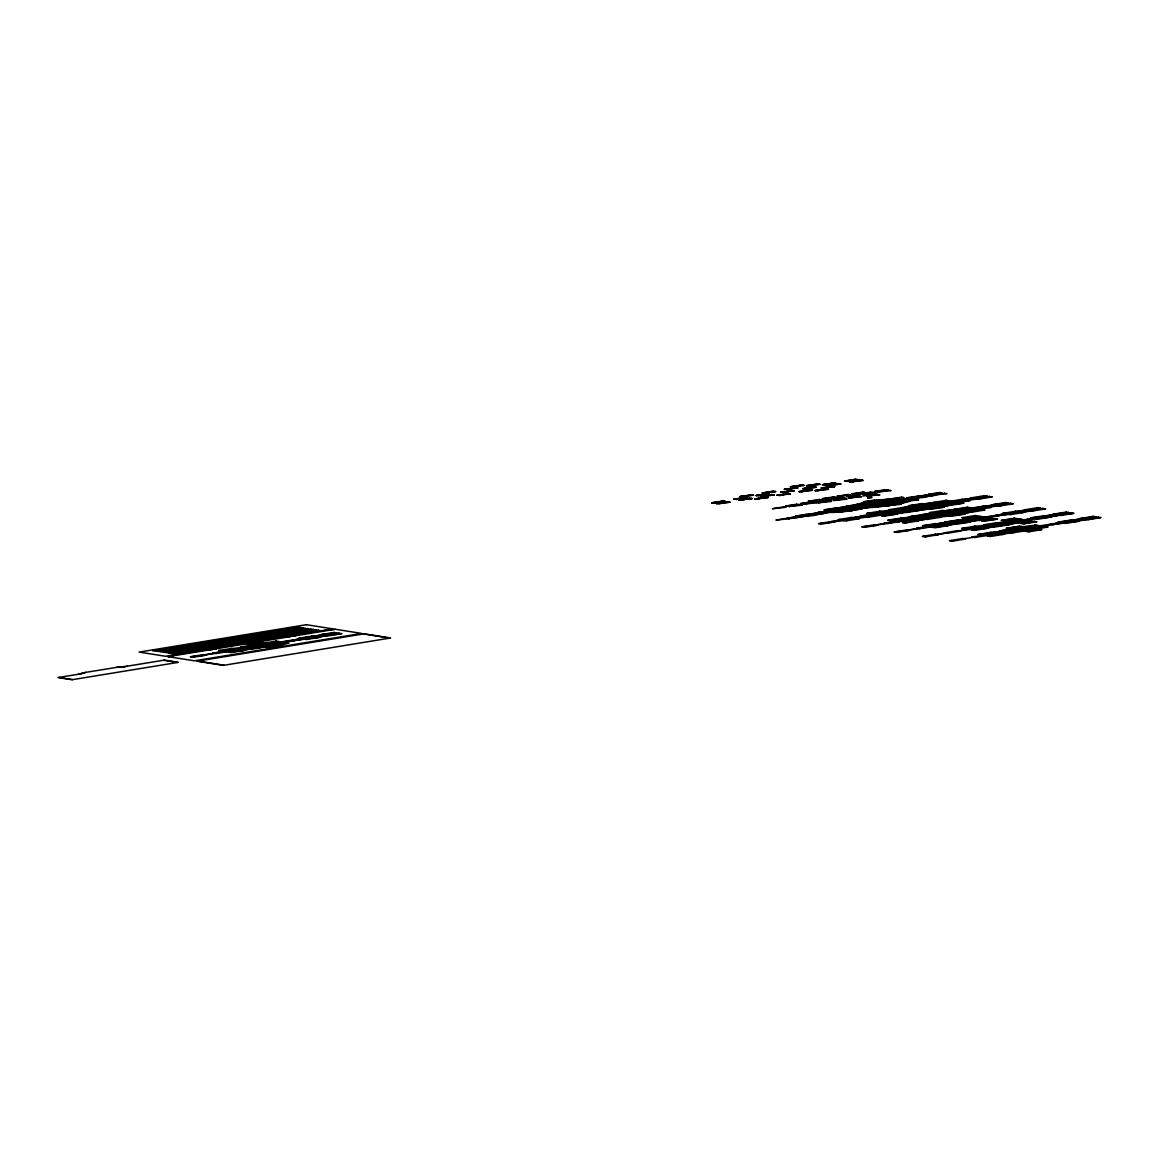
<?xml version="1.0" encoding="UTF-8"?>
<svg xmlns="http://www.w3.org/2000/svg" width="1159" height="1159" viewBox="0 0 1159 1159"><rect width="100%" height="100%" fill="white"/><g stroke="black" fill="none" stroke-linecap="round" stroke-linejoin="round"><path stroke-width="1.5" d="M866.729 507.599L869.221 505.614M870.467 504.614L872.944 502.644M869.656 507.12L872.133 505.136M873.379 504.136L875.871 502.166M888.881 503.962L891.372 501.977M892.618 500.992L895.096 499.007M891.807 503.484L894.284 501.499M895.53 500.514L898.022 498.529M910.858 510.873L913.104 509.091M913.785 510.395L916.016 508.613M936.747 504.281L938.978 502.499M939.659 503.803L941.905 502.021M169.127 656.458L174.603 655.009M208.634 649.504L214.487 648.417M207.635 650.156L216.603 648.75M236.856 650.735L239.319 649.692M239.942 650.228L242.419 649.185M274.973 646.056L277.45 645.027M278.073 645.549L280.55 644.52M824.542 511.351L827.627 510.061M827.642 510.844L830.728 509.554M846.693 507.729L849.779 506.44M849.793 507.222L852.879 505.932M845.418 511.09L848.504 509.786M848.504 510.583L851.604 509.279M891.01 510.989L893.488 509.946M894.111 510.482L896.573 509.438M889.735 514.335L892.198 513.307M892.821 513.828L895.299 512.8M915.61 507.743L918.087 506.7M918.71 507.236L921.173 506.193M931.59 506.7L934.053 505.657M934.69 506.193L937.153 505.15M912.032 517.841L914.494 516.813M915.117 517.334L917.595 516.306M910.742 521.202L913.22 520.174M913.843 520.695L916.305 519.667M940.63 525.911L943.093 524.882M943.716 525.404L946.193 524.375M996.001 534.647L998.464 533.604M999.087 534.14L1001.564 533.097M1034.132 529.967L1036.595 528.939M1037.218 529.46L1039.695 528.432M714.103 503.223L722.738 501.021L725.186 501.398L711.655 502.832L722.738 501.021M742.441 497.008L751.075 494.806L753.524 495.183L739.993 496.617L751.075 494.806M719 503.991L727.635 501.789L730.083 502.18L716.552 503.6L727.635 501.789M736.255 499.587L744.889 497.385L747.338 497.776L733.806 499.196L744.889 497.385M764.592 493.372L773.227 491.17L775.675 491.561L762.144 492.995L773.227 491.17M741.166 500.355L749.786 498.167L752.234 498.544L738.718 499.978L749.786 498.167M758.421 495.965L767.041 493.763L769.489 494.14L755.972 495.574L767.041 493.763M792.93 487.157L801.55 484.955L803.998 485.346L790.481 486.78L801.55 484.955M786.744 489.75L795.378 487.548L797.827 487.939L784.295 489.359L795.378 487.548M763.317 496.733L771.937 494.531L774.386 494.922L760.869 496.342L771.937 494.531M757.131 499.312L765.766 497.124L768.214 497.501L754.683 498.935L765.766 497.124M783.02 492.72L791.64 490.518L794.089 490.909L780.572 492.329L791.64 490.518M808.895 486.114L817.53 483.926L819.978 484.303L806.447 485.737L817.53 483.926M779.283 495.69L787.917 493.488L790.366 493.879L776.834 495.299L787.917 493.488M805.172 489.098L813.806 486.896L816.255 487.273L802.723 488.707L813.806 486.896M824.875 485.07L833.509 482.883L835.958 483.26L822.426 484.694L833.509 482.883M801.449 492.068L810.069 489.866L812.517 490.243L799 491.677L810.069 489.866M829.772 485.853L838.406 483.651L840.854 484.042L827.323 485.462L838.406 483.651M847.026 481.449L855.661 479.247L858.109 479.638L844.578 481.057L855.661 479.247M823.6 488.432L832.22 486.229L834.668 486.621L821.151 488.055L832.22 486.229M817.414 491.025L826.048 488.823L828.497 489.214L814.965 490.634L826.048 488.823M851.923 482.216L860.558 480.014L863.006 480.406L849.475 481.84L860.558 480.014M809.648 515.364L819.79 512.785M812.039 515.118L822.18 512.524M855.226 504.759L865.382 502.166M857.617 504.498L867.772 501.919M831.8 511.742L841.956 509.149M834.19 511.481L844.346 508.902M896.979 504.208L907.135 501.63M899.37 503.962L909.525 501.369M854.516 518.537L862.933 516.378M856.907 518.276L865.338 516.132M876.668 514.9L885.099 512.756M879.058 514.654L887.49 512.51M81.144 673.683L85.737 672.423M84.028 672.742L78.667 674.147M907.758 498.124L898.037 500.195M787.265 518.334L797.117 516.32M787.946 518.435L797.812 516.436M856.182 507.83L866.034 505.831M856.863 507.946L866.715 505.932M898.718 500.297L908.569 498.298M81.304 673.727L79.232 674.06M832.263 521.521L840.145 519.913M832.944 521.622L840.826 520.014M902.455 507.656L910.337 506.048M903.136 507.772L911.017 506.164M927.055 504.411L934.936 502.818M927.736 504.527L935.617 502.919M901.166 511.018L909.047 509.409M901.861 511.133L909.743 509.525M943.035 503.383L950.916 501.775M943.716 503.484L951.597 501.876M917.146 509.974L925.027 508.366M917.827 510.09L925.708 508.482M941.745 506.729L949.627 505.136M942.426 506.845L950.322 505.237M292.604 640.159L300.485 638.551M293.285 640.261L301.166 638.652M923.462 514.524L931.343 512.915M924.158 514.639L932.039 513.031M897.588 521.13L905.469 519.522M898.268 521.231L906.15 519.623M948.076 511.278L955.958 509.67M948.757 511.394L956.639 509.786M922.187 517.885L930.069 516.277M922.868 517.986L930.749 516.378M964.042 510.235L971.923 508.642M964.723 510.351L972.618 508.743M938.167 516.842L946.048 515.233M938.848 516.943L946.729 515.349M962.767 513.596L970.648 511.988M963.448 513.712L971.329 512.104M996.378 515.335L1004.259 513.727M997.059 515.451L1004.94 513.843M1024.628 519.797L1032.524 518.189M1025.324 519.898L1033.205 518.29M1051.749 524.071L1059.63 522.463M1052.43 524.172L1060.311 522.564M174.169 655.081L168.591 656.559M83.912 672.684L85.244 672.51M174.314 654.994L205.853 649.895M254.111 641.927L250.59 642.781L256.052 642.231M324.534 630.395L335.284 629.265L361.738 633.422L194.466 660.818L168.026 656.646L168.881 656.559M293.72 635.436L286.867 637.189M247.244 643.68L250.779 642.868L245.302 643.375M835.958 508.207L847.026 506.396M858.109 504.571L869.178 502.76M880.26 500.949L891.343 499.138M836.566 508.308L847.649 506.483M858.718 504.672L869.801 502.861M880.869 501.05L891.952 499.239M807.62 514.422L818.703 512.611M829.772 510.786L840.854 508.975M918.392 496.284L929.46 494.473M808.229 514.509L819.312 512.698M830.395 510.887L841.463 509.076M919 496.371L930.083 494.56M876.537 503.919L887.606 502.108M877.146 504.02L888.214 502.209M812.517 515.19L823.6 513.379M834.668 511.568L845.751 509.743M923.288 497.052L934.371 495.241M813.125 515.291L824.208 513.48M835.291 511.655L846.36 509.844M923.897 497.153L934.98 495.342M850.648 510.525L861.731 508.714M872.799 506.889L883.882 505.078M894.951 503.267L906.034 501.456M851.257 510.612L862.339 508.801M873.408 506.99L884.491 505.179M895.574 503.368L906.642 501.543M881.072 511.409L890.547 510.061M852.734 517.624L861.601 516.175M874.886 514.002L883.752 512.539M963.506 499.486L972.372 498.037M853.343 517.725L862.209 516.262M875.509 514.089L884.36 512.64M964.114 499.587L972.981 498.124M921.651 507.12L930.503 505.672M922.26 507.222L931.126 505.773M857.631 518.392L867.106 517.044M879.782 514.77L889.257 513.408M968.402 500.253L977.877 498.906M895.762 513.727L904.628 512.278M896.371 513.828L905.237 512.365M902.079 518.276L910.945 516.827M902.702 518.377L911.554 516.914M984.527 506.353L993.379 504.904M985.136 506.44L993.987 504.991M876.204 524.868L885.056 523.419M942.658 513.988L951.525 512.539M876.812 524.969L885.679 523.52M943.281 514.089L952.133 512.64M989.424 507.12L998.899 505.773M916.783 520.594L925.635 519.145M917.392 520.681L926.258 519.232M936.863 523.752L945.73 522.303M959.015 520.13L967.881 518.681M937.472 523.854L946.338 522.405M959.623 520.232L968.489 518.768M1016.849 511.438L1025.715 509.989M1017.457 511.539L1026.323 510.09M908.526 529.967L917.392 528.518M930.677 526.345L939.543 524.897M952.843 522.709L961.695 521.26M974.994 519.087L983.846 517.638M909.149 530.069L918 528.62M931.3 526.432L940.152 524.984M953.451 522.81L962.303 521.362M975.603 519.189L984.469 517.725M1021.745 512.22L1030.612 510.771M1022.354 512.307L1031.22 510.858M946.657 525.302L955.523 523.854M968.808 521.666L977.674 520.217M947.265 525.404L956.132 523.94M969.431 521.767L978.283 520.319M168.026 656.646L335.284 629.265M85.52 672.408L116.494 667.396M976.197 526.403L985.672 525.041M998.348 522.767L1007.823 521.42M233.089 648.576L242.564 647.215M255.241 644.94L264.716 643.593M78.87 674.176L57.95 677.537L71.959 679.754L178.414 662.325L164.404 660.108L126.505 666.309M1045.114 515.9L1053.966 514.451M1045.722 516.001L1054.589 514.538M313.075 636.262L321.941 634.813M313.683 636.363L322.55 634.9M936.791 534.429L945.657 532.981M958.942 530.793L967.808 529.344M981.094 527.171L989.96 525.722M1003.259 523.535L1012.111 522.086M937.399 534.516L946.266 533.068M959.551 530.894L968.417 529.446M981.716 527.273L990.568 525.809M1003.868 523.636L1012.72 522.187M204.752 654.792L213.618 653.328M226.903 651.155L235.77 649.706M249.069 647.533L257.921 646.085M271.22 643.897L280.072 642.448M205.375 654.878L214.227 653.43M227.526 651.257L236.378 649.808M249.678 647.62L258.544 646.171M271.829 643.998L280.695 642.55M1050.011 516.668L1058.877 515.219M1050.619 516.769L1059.485 515.32M317.972 637.03L326.838 635.581M318.58 637.131L327.446 635.683M985.99 527.939L994.857 526.49M1008.156 524.317L1017.008 522.868M986.613 528.04L995.465 526.592M1008.765 524.404L1017.631 522.955M242.883 650.112L251.749 648.663M265.034 646.49L273.901 645.041M243.491 650.213L252.358 648.765M265.657 646.592L274.509 645.128M992.234 532.488L1001.101 531.039M1014.386 528.852L1023.252 527.403M992.843 532.575L1001.709 531.126M1014.994 528.953L1023.861 527.504M1072.22 520.174L1081.086 518.725M1072.828 520.275L1081.695 518.812M963.897 538.703L973.372 537.341M986.063 535.067L995.538 533.719M1008.214 531.445L1017.689 530.083M1030.365 527.809L1039.84 526.461M1077.117 520.942L1085.983 519.493M1077.74 521.043L1086.591 519.594M1002.028 534.024L1010.894 532.575M1024.179 530.402L1033.046 528.953M1002.651 534.125L1011.503 532.676M1024.802 530.503L1033.654 529.04M284.911 636.885L295.661 635.74M205.694 649.851L207.447 649.591M116.335 667.352L118.667 667.019M127.244 666.251L125.172 666.57M214.531 649.069L213.198 649.228M117.943 667.178L119.218 666.947M124.491 666.657L125.317 666.483M899.268 500.384L911.568 498.761M899.949 500.5L912.249 498.877M852.502 507.251L864.802 505.628M853.183 507.367L865.498 505.744M788.497 518.522L800.797 516.9M789.178 518.638L801.477 517.015M923.622 503.875L933.473 502.586M924.317 503.991L934.154 502.687M903.919 507.888L914.451 506.7M944.498 503.614L954.335 502.311M945.179 503.716L955.03 502.427M897.747 510.482L907.584 509.178M898.428 510.583L908.265 509.294M938.326 506.193L948.163 504.904M939.007 506.309L948.844 505.005M918.609 510.206L928.46 508.917M919.304 510.322L929.141 509.018M833.727 521.753L844.259 520.565M944.643 510.742L954.48 509.438M945.324 510.844L955.161 509.554M924.94 514.755L934.777 513.466M925.621 514.871L935.458 513.567M965.519 510.467L976.037 509.279M918.754 517.349L928.605 516.045M919.449 517.45L929.286 516.161M959.333 513.06L969.17 511.756M899.051 521.362L908.888 520.058M960.014 513.162L969.866 511.872M899.732 521.463L909.583 520.174M939.63 517.073L950.163 515.885M997.841 515.567L1007.678 514.277M998.522 515.683L1008.373 514.379M1026.106 520.029L1036.624 518.841M1053.212 524.303L1063.064 522.999M1053.908 524.404L1063.745 523.115M294.067 640.391L303.904 639.087M294.748 640.492L304.6 639.203M207.765 649.605L208.577 649.446M123.839 666.729L124.752 666.555M208.214 649.562L209.084 649.388M118.855 667.062L123.68 666.686M124.201 666.628L120 666.947M790.481 486.78L803.998 485.346M844.578 481.057L858.109 479.638M806.447 485.737L819.978 484.303M822.426 484.694L835.958 483.26M849.475 481.84L863.006 480.406M784.295 489.359L797.827 487.939M827.323 485.462L840.854 484.042M762.144 492.995L775.675 491.561M802.723 488.707L816.255 487.273M739.993 496.617L753.524 495.183M780.572 492.329L794.089 490.909M821.151 488.055L834.668 486.621M755.972 495.574L769.489 494.14M799 491.677L812.517 490.243M733.806 499.196L747.338 497.776M760.869 496.342L774.386 494.922M814.965 490.634L828.497 489.214M776.834 495.299L790.366 493.879M711.655 502.832L725.186 501.398M738.718 499.978L752.234 498.544M754.683 498.935L768.214 497.501M716.552 503.6L730.083 502.18M876.465 500.355L892.372 498.674M874.929 500.746L890.851 499.065M873.9 507.062L889.822 505.382M872.379 507.454L888.287 505.773M212.025 649.359L213.039 649.185M119.276 667.005L120.203 666.845M209.011 649.475L212.14 649.272M836.262 508.642L844.245 508.12M833.162 509.149L841.159 508.627M857.138 508.381L865.121 507.859M854.038 508.888L862.021 508.366M927.823 505.107L934.212 504.701M924.723 505.614L931.126 505.208M834.987 512.003L842.97 511.481M831.887 512.51L839.869 511.988M921.651 507.7L928.04 507.28M918.551 508.207L924.94 507.787M881.072 511.974L887.461 511.568M877.971 512.481L884.36 512.075M901.948 511.713L908.337 511.293M898.848 512.22L905.237 511.8M902.079 518.841L908.482 518.421M898.993 519.348L905.382 518.928M922.955 518.58L929.344 518.16M919.869 519.087L926.258 518.667M936.863 524.332L943.252 523.911M933.763 524.839L940.152 524.419M1020.572 526.838L1026.961 526.418M1017.472 527.345L1023.861 526.925M992.234 533.053L998.623 532.633M989.134 533.56L995.523 533.14M261.427 642.926L267.816 642.506M258.327 643.433L264.716 643.013M233.089 649.141L239.478 648.721M229.989 649.648L236.378 649.228M879.565 501.557L891.836 501.123M897.979 500.905L910.264 500.471M876.639 502.035L888.924 501.601M895.067 501.383L907.352 500.949M857.399 505.179L869.685 504.744M875.827 504.527L888.113 504.093M854.487 505.657L866.773 505.223M872.915 505.005L885.186 504.571M942.6 504.266L953.654 503.875M939.688 504.744L950.742 504.353M902.021 508.555L913.075 508.149M899.109 509.033L910.163 508.627M983.629 495.893L986.077 496.284M988.526 496.66L990.974 497.052M982.166 496.994L984.136 497.312M979.398 497.457L981.369 497.762M972.56 497.704L975.009 498.095M977.457 498.486L979.906 498.863M1004.65 502.76L1007.099 503.136L993.567 504.571M1009.547 503.528L1011.995 503.919M1036.972 507.859L1039.42 508.236M1041.869 508.627L1044.317 509.018M1067.685 512.698L1054.168 514.118L1056.617 514.509M1070.134 513.075L1072.582 513.466L1059.065 514.9M1092.343 516.581L1094.806 516.972L1081.275 518.392M1099.703 517.74L1086.171 519.174L1088.62 519.551M937.921 493.575L940.369 493.966M935.154 494.024L937.602 494.415M961.477 499.515L963.926 499.906M966.374 500.297L968.823 500.674M998.464 505.338L1000.912 505.73M1025.903 509.67L1028.352 510.047M1030.8 510.438L1033.249 510.829M960.014 500.63L961.984 500.934M957.247 501.079L959.203 501.383M945.498 500.558L947.946 500.949M950.409 501.34L952.857 501.717M955.306 502.108L957.754 502.499M962.651 503.267L949.12 504.687L951.568 505.078M982.499 506.382L984.947 506.773L971.416 508.193M987.396 507.164L989.844 507.541M1014.82 511.481L1017.269 511.872M1019.717 512.249L1022.166 512.64M1045.534 516.32L1032.003 517.754L1034.451 518.131M1047.982 516.711L1050.431 517.088L1036.899 518.522M1070.192 520.203L1072.64 520.594L1059.123 522.028M1077.537 521.362L1064.02 522.796L1066.468 523.187M915.769 497.197L918.218 497.588M913.002 497.66L915.451 498.037M934.429 502.383L936.878 502.76M941.774 503.542L944.223 503.919L930.691 505.353M968.967 507.816L955.436 509.236L957.899 509.627M976.313 508.975L978.761 509.352M981.209 509.743L983.658 510.134M1003.752 513.292L1006.2 513.683M1008.649 514.06L1011.097 514.451M920.898 503.803L923.346 504.194L909.829 505.614M928.243 504.962L914.726 506.396L917.175 506.773M938.051 506.512L924.52 507.932L926.968 508.323M940.5 506.889L942.948 507.28L929.417 508.714M962.796 510.395L965.244 510.786L951.713 512.22M970.141 511.554L972.589 511.945M997.566 515.885L984.034 517.305L986.497 517.696M1013.589 518.406L1016.037 518.797L1002.506 520.217M1018.486 519.174L1020.934 519.565M1023.383 519.956L1025.831 520.333M1028.279 520.724L1030.728 521.115L1017.196 522.535M1035.624 521.883L1022.093 523.303L1024.556 523.694M1050.489 524.23L1052.937 524.607M919.435 504.904L921.405 505.223M934.14 507.222L936.095 507.541M1012.126 519.507L1014.082 519.826M1026.816 521.825L1028.772 522.13M916.668 505.367L918.638 505.672M931.372 507.685L933.328 507.99M1009.359 519.971L1011.314 520.275M1024.049 522.274L1026.005 522.593M919.623 507.164L922.071 507.555L908.54 508.975M941.919 510.67L944.368 511.061M949.264 511.829L935.733 513.249L938.182 513.64M959.058 513.365L945.541 514.799L947.99 515.19M961.506 513.756L963.955 514.147L950.438 515.567M974.241 515.769L976.689 516.146M979.138 516.537L981.586 516.928L968.069 518.348M988.946 518.087L991.394 518.464L977.863 519.898M996.291 519.246L982.76 520.666L985.208 521.057M1007.403 520.985L1009.851 521.376M1012.3 521.767L1014.748 522.144M1034.523 525.259L1036.972 525.65L1023.44 527.084M1039.42 526.041L1041.869 526.418M1044.317 526.809L1046.765 527.2M872.741 501.094L875.19 501.485M892.329 504.194L894.777 504.571M940.456 511.771L942.412 512.09M955.146 514.089L957.117 514.393M972.792 516.871L974.748 517.175M987.482 519.189L989.438 519.493M869.974 501.557L872.423 501.934M889.561 504.643L892.01 505.034M937.689 512.22L939.645 512.539M952.379 514.538L954.335 514.857M970.011 517.32L971.981 517.638M984.715 519.638L986.671 519.942M901.195 507.816L903.643 508.207M918.334 510.525L904.817 511.945L907.265 512.336M930.836 512.481L933.285 512.872M940.63 514.031L943.078 514.408L929.561 515.842M963.172 517.58L965.621 517.972M975.414 519.507L961.883 520.942L964.331 521.318M996.334 522.81L998.783 523.187M1001.231 523.578L1003.68 523.969M1006.128 524.346L1008.576 524.737L995.045 526.157M1020.992 526.693L1007.461 528.127L1009.909 528.504M1028.337 527.852L1030.786 528.243M1033.234 528.62L1035.682 529.011M1038.131 529.402L1040.579 529.779M890.126 509.627L892.575 510.018M895.023 510.409L897.472 510.786M899.92 511.177L902.368 511.568M924.665 515.074L911.133 516.494L913.582 516.885M936.907 517.001L939.355 517.392M956.986 520.159L959.435 520.55L945.918 521.985M966.78 521.709L969.228 522.101L955.711 523.52M985.251 524.621L987.7 525.013M990.148 525.389L992.597 525.78M1012.358 528.895L1014.806 529.286L1001.289 530.706M1017.254 529.663L1019.717 530.054M1022.166 530.431L1024.614 530.822M1027.062 531.213L1029.511 531.59M893.56 511.51L895.516 511.814M890.793 511.959L892.749 512.278M879.044 511.452L881.492 511.829M883.94 512.22L886.389 512.611M888.837 512.988L891.285 513.379M896.182 514.147L882.665 515.581L885.114 515.958M916.03 517.262L918.479 517.653L904.962 519.087M920.927 518.044L923.375 518.421M925.824 518.812L928.272 519.203M953.263 523.144L939.732 524.563L942.18 524.955M974.168 526.432L976.617 526.823M979.08 527.2L981.528 527.591M983.977 527.982L986.425 528.359L972.894 529.793M1006.186 531.474L1008.634 531.865M1011.083 532.256L1013.531 532.633M849.301 508.091L851.749 508.468M914.567 518.377L916.537 518.681M972.72 527.533L974.676 527.852M977.616 528.316L979.572 528.62M846.534 508.54L848.982 508.931M911.8 518.826L913.77 519.131M969.953 527.997L971.908 528.301M974.849 528.765L976.805 529.069M867.961 513.263L870.409 513.64M872.857 514.031L875.306 514.422M877.769 514.799L880.217 515.19M902.513 518.696L888.982 520.13L891.43 520.507M909.858 519.855L912.307 520.246M914.755 520.623L917.204 521.014M934.835 523.796L937.283 524.172L923.752 525.606M944.628 525.331L947.077 525.722L933.56 527.157M963.1 528.243L965.548 528.634M967.997 529.026L970.445 529.402M990.206 532.517L992.655 532.908L979.138 534.342M995.103 533.299L997.551 533.676M1000 534.067L1002.448 534.458M871.409 515.132L873.364 515.451M868.642 515.596L870.597 515.9M861.789 515.842L864.237 516.233M866.686 516.624L869.134 517.001M896.327 521.289L898.776 521.666L885.259 523.1M903.672 522.434L906.121 522.825M931.112 526.765L917.58 528.2L920.029 528.576M956.914 530.836L959.362 531.213M984.034 535.11L986.483 535.487M988.931 535.878L991.38 536.269M827.149 511.713L829.598 512.104M824.382 512.162L826.831 512.553M850.706 517.667L853.154 518.044M855.603 518.435L858.051 518.812M945.845 532.647L948.294 533.039M972.952 536.921L975.4 537.312M849.257 518.768L851.213 519.073M846.476 519.218L848.446 519.522M839.638 519.478L842.086 519.855M844.534 520.246L846.983 520.637M874.176 524.911L876.624 525.302L863.093 526.722M908.946 530.387L895.429 531.822L897.877 532.213M934.762 534.458L937.211 534.85M961.883 538.732L964.331 539.123M804.998 515.335L807.446 515.726M802.231 515.798L804.679 516.175M831.003 521.68L833.451 522.057L819.935 523.491M923.694 536.269L926.142 536.66M950.8 540.543L953.249 540.934M363.535 633.973L389.612 638.087M300.21 627.294L286.679 628.714L302.905 627.714M305.599 628.135L289.373 629.149M308.28 628.569L292.068 629.569M310.974 628.989L294.763 629.989M316.364 629.844L302.847 631.264L319.058 630.264L305.541 631.684M335.646 633.06L322.13 634.48L324.578 634.871M338.095 633.437L340.543 633.828L327.026 635.262M297.457 630.424L313.669 629.409L300.152 630.844M288.026 629.279L274.495 630.713L290.721 629.714M293.401 630.134L277.189 631.133M296.096 630.554L279.884 631.568M298.79 630.989L282.579 631.988M304.18 631.829L290.663 633.263L306.874 632.263L293.357 633.683M285.273 632.408L301.485 631.409L287.968 632.843M313.495 636.682L299.978 638.116L302.427 638.493M315.943 637.073L318.392 637.45L304.875 638.884M275.842 631.278L262.311 632.713L278.522 631.698M281.217 632.133L265.005 633.133M283.912 632.553L267.7 633.553M286.606 632.973L270.395 633.987M291.996 633.828L278.479 635.262L294.69 634.248L281.173 635.683M273.089 634.408L289.301 633.408L275.784 634.828M263.658 633.278L250.127 634.697L266.338 633.698M269.033 634.118L252.821 635.132M271.728 634.553L255.516 635.552M274.422 634.973L258.211 635.972M279.812 635.827L266.295 637.247L282.506 636.248L268.989 637.682M293.792 640.695L280.261 642.129L282.724 642.506M260.905 636.407L277.117 635.393L263.6 636.827M251.46 635.277L237.943 636.697L254.154 635.697M256.849 636.117L240.637 637.117M259.544 636.552L243.332 637.551M262.238 636.972L246.027 637.972M267.628 637.812L254.111 639.246L270.322 638.247L256.805 639.667M275.364 641.347L277.812 641.738M285.172 642.897L287.62 643.288L274.089 644.708M248.721 638.392L264.933 637.392L251.416 638.826M239.276 637.262L225.759 638.696L241.97 637.696M244.665 638.116L228.453 639.116M247.36 638.537L231.148 639.551M250.054 638.971L233.843 639.971M255.444 639.811L241.927 641.246L258.138 640.246L244.607 641.666M259.399 642.39L261.847 642.781M264.295 643.173L266.744 643.549M271.641 644.332L258.109 645.751L260.558 646.143M281.434 645.867L267.917 647.302L270.366 647.678M236.537 640.391L252.749 639.391L239.232 640.811M227.092 639.261L213.575 640.695L229.786 639.681M232.481 640.116L216.269 641.115M235.176 640.536L218.964 641.535M237.87 640.956L221.659 641.97M243.26 641.811L229.728 643.231L245.954 642.231L232.423 643.665M248.316 644.216L250.764 644.592M253.213 644.983L255.661 645.36M263.006 646.519L265.454 646.91L251.938 648.345M224.353 642.39L240.565 641.391L227.048 642.81M214.908 641.26L201.391 642.68L217.602 641.68M220.297 642.1L204.085 643.115M222.992 642.535L206.78 643.535M225.686 642.955L209.475 643.955M231.076 643.81L217.544 645.23L233.77 644.23L220.239 645.664M242.144 646.794L244.592 647.186M249.489 647.953L235.958 649.388L238.406 649.764M212.169 644.39L228.381 643.375L214.85 644.81M202.724 643.259L189.207 644.679L205.418 643.68M208.113 644.1L191.901 645.099M210.808 644.52L194.596 645.534M213.502 644.955L197.291 645.954M218.892 645.795L205.36 647.229L221.586 646.229L208.055 647.649M231.061 648.605L233.51 648.997M240.855 650.156L243.303 650.532L229.786 651.966M199.971 646.374L216.197 645.375L202.666 646.809M190.54 645.244L177.023 646.679L193.234 645.679M195.929 646.099L179.717 647.099M198.624 646.519L182.412 647.519M201.318 646.939L185.107 647.953M206.708 647.794L193.176 649.228L209.402 648.214L195.871 649.648M219.978 650.416L222.441 650.807M227.338 651.575L213.807 653.01L216.255 653.401M187.787 648.374L204.013 647.374L190.482 648.794M178.356 647.244L164.839 648.678L181.05 647.664M183.745 648.098L167.533 649.098M186.44 648.518L170.228 649.518M189.134 648.939L172.908 649.938M194.524 649.793L180.992 651.213L197.218 650.213L183.687 651.648M175.603 650.373L191.829 649.373L178.298 650.793M205.172 655.212L191.655 656.631L194.104 657.023M166.172 649.243L152.655 650.663L168.866 649.663M171.561 650.083L155.349 651.097M174.256 650.518L158.03 651.517M176.95 650.938L160.724 651.938M182.34 651.793L168.808 653.212L185.034 652.213L171.503 653.633M163.419 652.372L179.645 651.358L166.114 652.792M197.928 661.094L224.02 665.208M163.752 660.282L177.399 662.426M58.964 677.436L72.611 679.58M833.234 496.921L822.166 498.732L835.682 497.312L833.234 496.921M848.011 494.502L836.928 496.313L850.46 494.893L848.011 494.502M862.774 492.082L851.706 493.908L865.222 492.474L862.774 492.082M819.283 499.471L808.214 501.282L821.731 499.862L819.283 499.471M796.711 504.223L785.628 506.034L799.159 504.6L796.711 504.223M811.474 501.804L800.391 503.614L813.922 502.18L811.474 501.804M826.237 499.384L815.168 501.195L828.685 499.761L826.237 499.384M870.554 492.126L859.471 493.937L873.002 492.517L870.554 492.126M885.317 489.706L874.248 491.517L887.765 490.098L885.317 489.706M783.571 506.889L772.488 508.714L786.019 507.28L783.571 506.889M842.651 497.225L831.568 499.036L845.099 497.602L842.651 497.225M857.414 494.806L846.331 496.617L859.862 495.183L857.414 494.806M799.971 504.73L788.888 506.541L802.419 505.121L799.971 504.73M814.734 502.311L803.665 504.136L817.182 502.702L814.734 502.311M829.511 499.891L818.428 501.717L831.959 500.282L829.511 499.891M873.814 492.647L862.745 494.458L876.262 493.024L873.814 492.647M888.591 490.228L877.508 492.039L891.039 490.605L888.591 490.228M829.076 501.021L818.008 502.832L831.525 501.398L829.076 501.021M844.665 498.732L833.596 500.543L847.113 499.109L844.665 498.732M859.442 496.313L848.359 498.124L861.89 496.689L859.442 496.313M874.205 493.893L863.122 495.704L876.653 494.27L874.205 493.893M877.464 494.4L866.396 496.211L879.913 494.792L877.464 494.4M871.206 497.385L867.511 497.979L872.017 497.515L871.206 497.385M874.451 500.036L863.368 501.847L876.899 500.413L874.451 500.036M835.031 508.062L823.962 509.873L837.479 508.453L835.031 508.062M857.182 504.44L846.113 506.251L859.645 504.817L857.182 504.44M879.348 500.804L868.265 502.615L881.796 501.195L879.348 500.804M901.499 497.182L890.416 498.993L903.948 497.559L901.499 497.182M806.707 514.277L795.625 516.088L809.156 514.654L806.707 514.277M828.859 510.641L817.776 512.466L831.307 511.032L828.859 510.641M851.01 507.019L839.927 508.83L853.459 507.41L851.01 507.019M917.464 496.139L906.396 497.95L919.927 496.516L917.464 496.139M939.63 492.503L928.547 494.328L942.079 492.894L939.63 492.503M787.004 518.29L775.922 520.101L789.453 518.681L787.004 518.29M875.61 503.774L864.542 505.585L878.058 504.165L875.61 503.774M897.761 500.152L886.693 501.963L900.21 500.529L897.761 500.152M811.604 515.045L800.521 516.856L814.053 515.436L811.604 515.045M833.756 511.423L822.673 513.234L836.204 511.8L833.756 511.423M855.907 507.787L844.839 509.612L858.355 508.178L855.907 507.787M922.376 496.907L911.293 498.718L924.824 497.298L922.376 496.907M944.527 493.285L933.444 495.096L946.975 493.662L944.527 493.285M849.735 510.38L838.652 512.191L852.184 510.757L849.735 510.38M871.887 506.744L860.804 508.569L874.335 507.135L871.887 506.744M894.038 503.122L882.955 504.933L896.486 503.513L894.038 503.122M916.189 499.5L905.121 501.311L918.638 499.877L916.189 499.5M898.935 503.89L887.852 505.701L901.383 504.281L898.935 503.89M921.767 503.586L908.468 505.759L911.409 506.222L924.708 504.049L921.767 503.586M879.898 511.22L866.613 513.408L869.554 513.872L882.839 511.684L879.898 511.22M902.064 507.599L888.765 509.772L891.706 510.235L905.005 508.062L902.064 507.599M946.367 500.34L933.067 502.513L936.008 502.977L949.308 500.804L946.367 500.34M926.664 504.353L913.364 506.526L916.305 506.99L929.605 504.817L926.664 504.353M851.575 517.436L838.276 519.623L841.217 520.087L854.516 517.899L851.575 517.436M873.727 513.814L860.442 515.987L863.368 516.45L876.668 514.277L873.727 513.814M895.878 510.177L882.593 512.365L885.534 512.829L898.819 510.641L895.878 510.177M962.347 499.297L949.047 501.485L951.988 501.934L965.288 499.761L962.347 499.297M984.498 495.675L971.199 497.848L974.139 498.312L987.439 496.139L984.498 495.675M831.872 521.449L818.573 523.636L821.514 524.1L834.813 521.912L831.872 521.449M920.478 506.947L907.193 509.12L910.134 509.583L923.419 507.41L920.478 506.947M942.644 503.31L929.344 505.498L932.285 505.961L945.57 503.774L942.644 503.31M856.472 518.218L843.173 520.391L846.113 520.855L859.413 518.681L856.472 518.218M878.623 514.582L865.338 516.755L868.265 517.218L881.564 515.045L878.623 514.582M900.775 510.96L887.49 513.133L890.431 513.596L903.716 511.423L900.775 510.96M967.243 500.08L953.944 502.253L956.885 502.716L970.184 500.543L967.243 500.08M989.395 496.443L976.095 498.616L979.036 499.08L992.336 496.907L989.395 496.443M936.458 505.903L923.172 508.077L926.099 508.54L939.398 506.367L936.458 505.903M894.603 513.538L881.304 515.726L884.245 516.19L897.544 514.002L894.603 513.538M916.755 509.917L903.455 512.09L906.396 512.553L919.695 510.38L916.755 509.917M961.057 502.658L947.772 504.831L950.713 505.295L963.998 503.122L961.057 502.658M941.354 506.671L928.069 508.844L931.01 509.308L944.295 507.135L941.354 506.671M942.774 510.453L929.489 512.626L932.43 513.089L945.715 510.916L942.774 510.453M900.92 518.087L887.635 520.261L890.561 520.724L903.861 518.551L900.92 518.087M923.071 514.466L909.786 516.639L912.727 517.102L926.012 514.929L923.071 514.466M967.388 507.207L954.089 509.381L957.03 509.844L970.315 507.671L967.388 507.207M947.671 511.22L934.386 513.394L937.327 513.857L950.612 511.684L947.671 511.22M916.899 517.044L903.6 519.232L906.541 519.696L919.84 517.508L916.899 517.044M983.354 506.164L970.069 508.337L973.009 508.801L986.295 506.628L983.354 506.164M1005.505 502.542L992.22 504.716L995.161 505.179L1008.446 503.006L1005.505 502.542M875.045 524.694L861.745 526.867L864.686 527.331L877.971 525.157L875.045 524.694M897.196 521.057L883.897 523.245L886.838 523.709L900.137 521.521L897.196 521.057M941.499 513.814L928.214 515.987L931.141 516.45L944.44 514.277L941.499 513.814M963.651 510.177L950.366 512.35L953.306 512.814L966.592 510.641L963.651 510.177M921.796 517.827L908.497 520L911.438 520.463L924.737 518.29L921.796 517.827M988.25 506.932L974.965 509.12L977.906 509.583L991.191 507.396L988.25 506.932M1010.416 503.31L997.117 505.483L1000.058 505.947L1013.343 503.774L1010.416 503.31M957.479 512.771L944.179 514.944L947.12 515.407L960.42 513.234L957.479 512.771M915.61 520.405L902.325 522.579L905.266 523.042L918.551 520.869L915.61 520.405M937.776 516.784L924.476 518.957L927.417 519.42L940.702 517.247L937.776 516.784M982.079 509.525L968.779 511.698L971.72 512.162L985.02 509.989L982.079 509.525M962.376 513.538L949.076 515.712L952.017 516.175L965.317 514.002L962.376 513.538M306.382 624.701L139.123 652.097L165.578 656.269L332.836 628.873L306.382 624.701M975.11 515.538L961.811 517.725L964.752 518.189L978.051 516.001L975.11 515.538M935.704 523.578L922.405 525.751L925.346 526.215L938.631 524.042L935.704 523.578M957.856 519.942L944.556 522.115L947.497 522.579L960.797 520.405L957.856 519.942M980.007 516.32L966.707 518.493L969.648 518.957L982.948 516.784L980.007 516.32M1015.69 511.264L1002.39 513.437L1005.331 513.901L1018.631 511.727L1015.69 511.264M1037.841 507.628L1024.542 509.815L1027.482 510.279L1040.782 508.091L1037.841 507.628M907.367 529.793L894.067 531.967L897.008 532.43L910.308 530.257L907.367 529.793M929.518 526.157L916.233 528.33L919.159 528.794L932.459 526.621L929.518 526.157M951.669 522.535L938.384 524.708L941.325 525.172L954.61 522.999L951.669 522.535M973.821 518.899L960.536 521.086L963.477 521.55L976.762 519.362L973.821 518.899M995.987 515.277L982.687 517.45L985.628 517.914L998.913 515.741L995.987 515.277M1020.586 512.032L1007.287 514.205L1010.228 514.668L1023.527 512.495L1020.586 512.032M1042.738 508.41L1029.438 510.583L1032.379 511.047L1045.679 508.873L1042.738 508.41M945.498 525.114L932.198 527.287L935.139 527.751L948.439 525.578L945.498 525.114M967.649 521.492L954.35 523.665L957.291 524.129L970.59 521.956L967.649 521.492M989.8 517.856L976.515 520.043L979.442 520.507L992.741 518.319L989.8 517.856M994.697 518.638L981.412 520.811L984.353 521.275L997.638 519.102L994.697 518.638M1014.444 518.189L1001.159 520.362L1004.1 520.826L1017.385 518.653L1014.444 518.189M260.253 642.173L246.968 644.346L249.909 644.81L263.194 642.637L260.253 642.173M975.038 526.215L961.738 528.388L964.679 528.852L977.979 526.679L975.038 526.215M997.189 522.593L983.904 524.766L986.845 525.23L1000.13 523.042L997.189 522.593M1019.341 518.957L1006.055 521.13L1008.996 521.593L1022.281 519.42L1019.341 518.957M231.93 648.388L218.631 650.561L221.572 651.025L234.857 648.852L231.93 648.388M254.082 644.766L240.782 646.939L243.723 647.403L257.023 645.23L254.082 644.766M276.233 641.13L262.934 643.303L265.875 643.767L279.174 641.593L276.233 641.13M1043.955 515.712L1030.655 517.899L1033.596 518.363L1046.881 516.175L1043.955 515.712M1066.106 512.09L1052.807 514.263L1055.748 514.726L1069.047 512.553L1066.106 512.09M311.916 636.074L298.616 638.247L301.557 638.71L314.857 636.537L311.916 636.074M334.067 632.452L320.768 634.625L323.709 635.089L337.008 632.915L334.067 632.452M935.632 534.241L922.332 536.414L925.273 536.878L938.573 534.705L935.632 534.241M957.783 530.619L944.484 532.792L947.425 533.256L960.724 531.083L957.783 530.619M979.934 526.983L966.649 529.156L969.576 529.62L982.875 527.446L979.934 526.983M1002.086 523.361L988.801 525.534L991.742 525.998L1005.027 523.825L1002.086 523.361M1024.237 519.725L1010.952 521.912L1013.893 522.376L1027.178 520.188L1024.237 519.725M203.593 654.603L190.293 656.776L193.234 657.24L206.534 655.067L203.593 654.603M225.744 650.981L212.459 653.154L215.4 653.618L228.685 651.445L225.744 650.981M247.896 647.345L234.611 649.518L237.552 649.982L250.837 647.809L247.896 647.345M270.047 643.723L256.762 645.896L259.703 646.36L272.988 644.187L270.047 643.723M292.213 640.087L278.913 642.274L281.854 642.738L295.139 640.55L292.213 640.087M1048.852 516.494L1035.552 518.667L1038.493 519.131L1051.778 516.957L1048.852 516.494M1071.003 512.857L1057.703 515.031L1060.644 515.494L1073.944 513.321L1071.003 512.857M316.813 636.856L303.513 639.029L306.454 639.493L319.754 637.32L316.813 636.856M338.964 633.22L325.679 635.393L328.605 635.856L341.905 633.683L338.964 633.22M984.831 527.765L971.546 529.938L974.487 530.402L987.772 528.214L984.831 527.765M1006.983 524.129L993.698 526.302L996.639 526.765L1009.924 524.592L1006.983 524.129M1029.149 520.507L1015.849 522.68L1018.79 523.144L1032.075 520.971L1029.149 520.507M241.724 649.938L228.424 652.111L231.365 652.575L244.665 650.402L241.724 649.938M263.875 646.302L250.576 648.475L253.517 648.939L266.816 646.765L263.875 646.302M286.027 642.68L272.742 644.853L275.683 645.317L288.968 643.144L286.027 642.68M1034.045 521.275L1020.746 523.448L1023.687 523.911L1036.972 521.738L1034.045 521.275M279.855 645.259L266.556 647.446L269.496 647.91L282.796 645.722L279.855 645.259M1019.398 526.085L1006.113 528.258L1009.054 528.721L1022.339 526.548L1019.398 526.085M364.187 633.814L196.914 661.209L223.368 665.367L390.626 637.986L364.187 633.814M991.075 532.3L977.776 534.473L980.717 534.936L994.016 532.763L991.075 532.3M1013.227 528.678L999.927 530.851L1002.868 531.315L1016.168 529.141L1013.227 528.678M1035.378 525.041L1022.093 527.229L1025.02 527.693L1038.319 525.505L1035.378 525.041M1071.061 519.985L1057.761 522.173L1060.702 522.637L1074.002 520.449L1071.061 519.985M1093.212 516.363L1079.927 518.537L1082.854 519L1096.153 516.827L1093.212 516.363M962.738 538.515L949.453 540.688L952.379 541.152L965.679 538.978L962.738 538.515M984.889 534.893L971.604 537.066L974.545 537.53L987.83 535.357L984.889 534.893M1007.041 531.257L993.756 533.43L996.697 533.893L1009.982 531.72L1007.041 531.257M1029.206 527.635L1015.907 529.808L1018.848 530.271L1032.133 528.098L1029.206 527.635M1051.358 523.998L1038.058 526.186L1040.999 526.65L1054.299 524.462L1051.358 523.998M1075.958 520.768L1062.658 522.941L1065.599 523.404L1078.899 521.231L1075.958 520.768M1098.109 517.131L1084.824 519.304L1087.765 519.768L1101.05 517.595L1098.109 517.131M1000.869 533.85L987.569 536.023L990.51 536.487L1003.81 534.313L1000.869 533.85M1023.02 530.214L1009.735 532.401L1012.662 532.865L1025.961 530.677L1023.02 530.214M1045.172 526.592L1031.887 528.765L1034.828 529.228L1048.113 527.055L1045.172 526.592M1039 529.17L1025.701 531.358L1028.641 531.822L1041.941 529.634L1039 529.17"/></g></svg>
